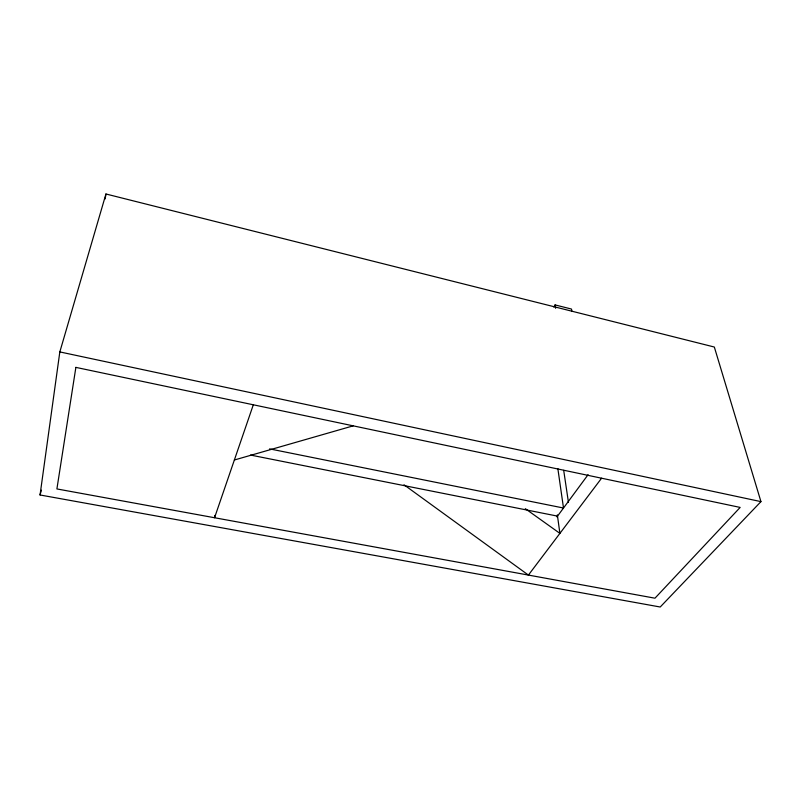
<?xml version="1.0" encoding="UTF-8"?>
<svg xmlns="http://www.w3.org/2000/svg" width="801" height="801" viewBox="0 0 801 801"><rect width="100%" height="100%" fill="white"/><g stroke="black" fill="none" stroke-linecap="round" stroke-linejoin="round"><path stroke-width="1.2" d="M214.848 515.413L214.548 517.736L253.316 404.785M40.05 494.978L59.825 351.919L105.952 193.992L714.332 347.033L760.95 501.626L660.214 607.008L40.05 494.978L41.372 490.152M105.171 198.928L105.952 193.992M553.821 307.053L555.083 304.921L571.503 309.056L571.934 311.499M556.945 516.915L588.084 474.703M601.581 478.207L528.41 575.078L404.004 484.785M234.363 460.004L353.121 425.872M250.463 455.048L557.526 516.124M269.597 448.88L563.503 508.024L557.846 468.585M59.825 351.919L760.95 501.626M525.306 508.675L559.899 533.376L557.346 514.843M555.083 304.921L555.634 308.285M563.704 470.347L568.45 502.407M75.875 367.379L56.901 488.94L654.968 598.197L740.164 507.423L75.875 367.379"/></g></svg>
